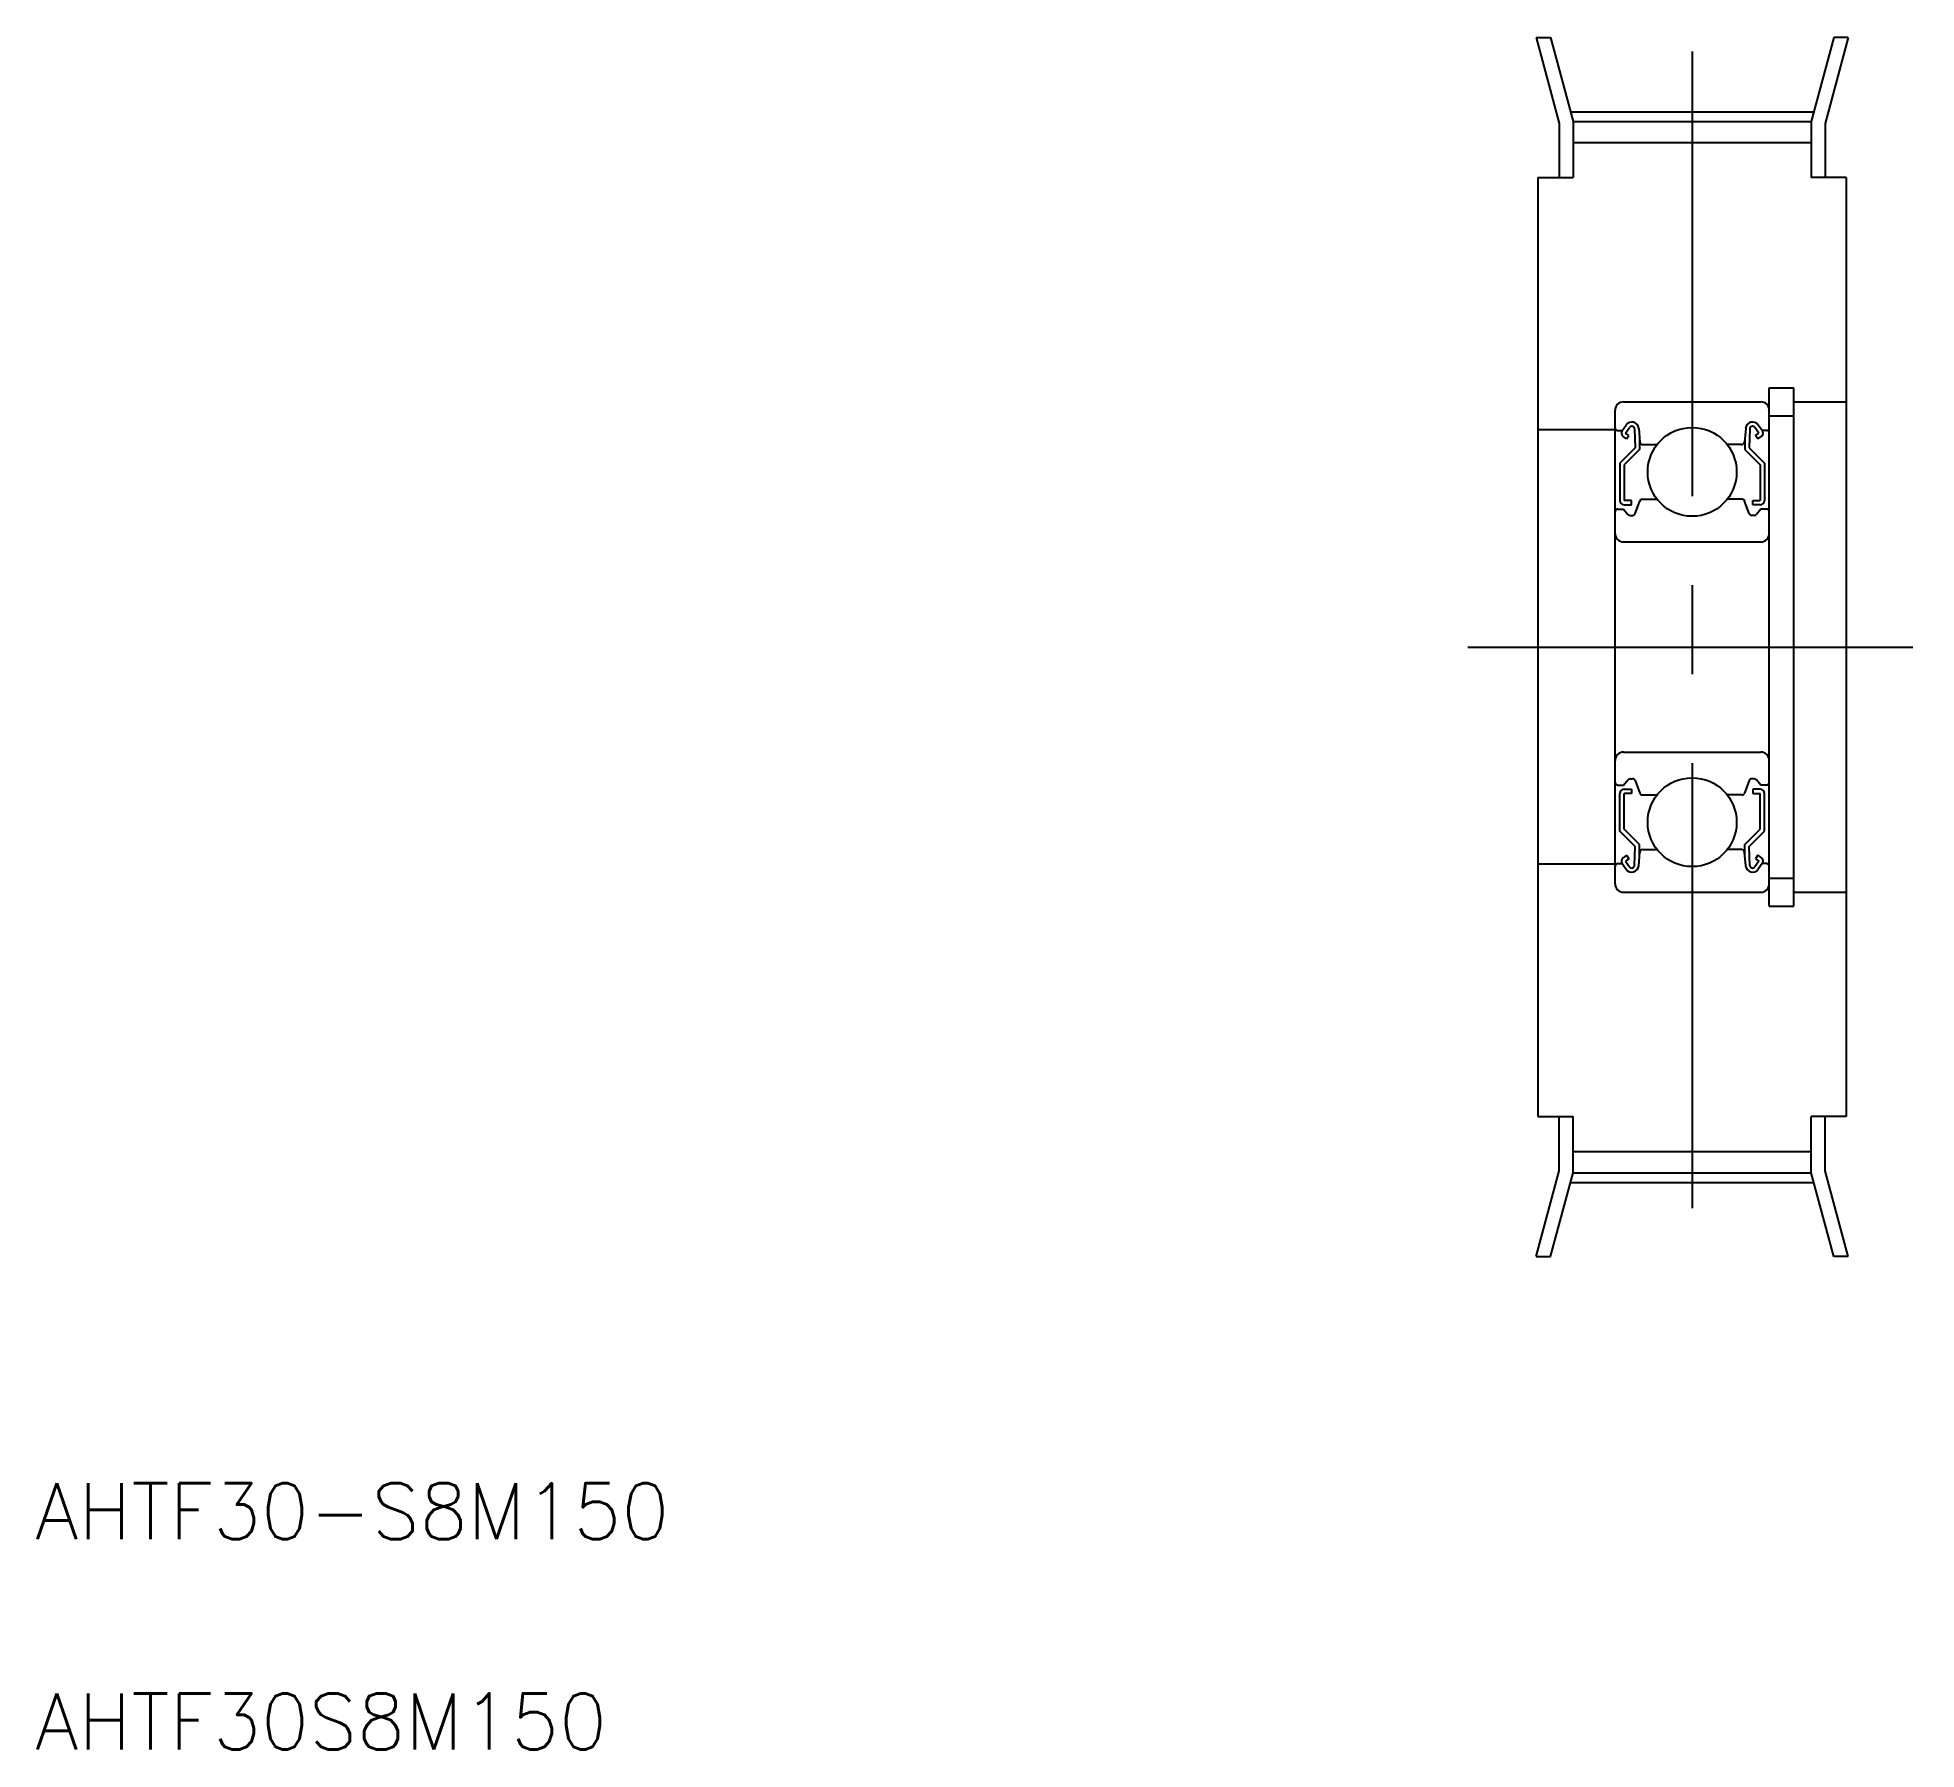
# Model space of a CAD drawing. Extents: x 10 to 144, y 10 to 132.
import ezdxf

# ---------------------------------------------------------------- set-up
doc = ezdxf.new("R2010")
doc.units = 0
doc.linetypes.add('CENTER', pattern=[50.8, 31.75, -6.35, 6.35, -6.35])
doc.layers.get('0').update_dxf_attribs({"linetype": 'CONTINUOUS'})
doc.layers.add('CENTER', color=1, linetype='CENTER')
doc.styles.get("Standard").update_dxf_attribs({"font": 'txt', "bigfont": 'BIGFONT'})

msp = doc.modelspace()

# ---------------------------------------------------------------- linework, layer by layer
at = {"color": 7, "linetype": 'CONTINUOUS'}
for p, q in [((117.09, 132.17), (118.73, 126.04)), ((117.09, 132.17), (118.13, 132.17)), ((118.13, 132.17), (119.73, 126.18)), ((138.34, 132.17), (136.73, 126.18)), ((139.37, 132.17), (137.73, 126.04)), ((139.37, 132.17), (138.34, 132.17)), ((118.73, 126.04), (118.73, 122.17)), ((119.73, 126.18), (119.73, 122.17)), ((119.73, 126.18), (136.73, 126.18)), ((123.98, 126.18), (123.98, 126.18)), ((128.23, 126.18), (128.23, 126.18)), ((136.73, 126.18), (136.73, 122.17)), ((137.73, 126.04), (137.73, 122.17)), ((119.73, 124.68), (136.73, 124.68)), ((117.23, 122.17), (117.23, 55.17)), ((117.23, 122.17), (119.73, 122.17)), ((139.23, 122.17), (136.73, 122.17)), ((139.23, 122.17), (139.23, 55.17)), ((123.33, 106.17), (133.13, 106.17)), ((133.73, 70.17), (133.73, 107.17)), ((133.73, 107.17), (135.48, 107.17)), ((135.48, 70.17), (135.48, 107.17)), ((135.48, 106.17), (139.23, 106.17)), ((122.73, 71.77), (122.73, 105.57)), ((133.73, 71.77), (133.73, 105.57)), ((133.73, 105.17), (135.48, 105.17)), ((122.73, 104.17), (117.23, 104.17)), ((122.93, 104.12), (123.23, 104.12)), ((123.23, 104.12), (123.51, 104.51)), ((123.55, 103.53), (123.31, 103.7)), ((123.48, 103.94), (123.76, 104.35)), ((123.72, 103.77), (123.48, 103.94)), ((123.55, 103.53), (123.72, 103.77)), ((124.12, 104.24), (124.17, 102.89)), ((124.42, 104.27), (124.5, 103.3)), ((124.47, 103.64), (124.47, 102.77)), ((132.05, 104.27), (131.96, 103.3)), ((131.99, 103.64), (131.99, 102.77)), ((132.34, 104.24), (132.29, 102.89)), ((132.99, 103.94), (132.7, 104.35)), ((132.74, 103.77), (132.99, 103.94)), ((132.91, 103.53), (132.74, 103.77)), ((132.91, 103.53), (133.16, 103.7)), ((133.23, 104.12), (132.95, 104.51)), ((133.53, 104.12), (133.23, 104.12)), ((124.17, 102.89), (123.07, 101.79)), ((124.47, 102.77), (123.37, 101.67)), ((124.7, 103.12), (125.73, 103.12)), ((131.76, 103.12), (130.74, 103.12)), ((131.99, 102.77), (133.09, 101.67)), ((132.29, 102.89), (133.39, 101.79)), ((123.07, 101.79), (123.07, 99.12)), ((123.37, 101.67), (123.37, 99.12)), ((133.09, 101.67), (133.09, 99.12)), ((133.39, 101.79), (133.39, 99.12)), ((124.68, 99.22), (125.73, 99.22)), ((131.79, 99.22), (130.74, 99.22)), ((122.93, 98.52), (123.33, 98.52)), ((123.33, 98.52), (123.65, 98.14)), ((123.89, 99.12), (123.37, 99.12)), ((123.37, 98.82), (123.89, 98.82)), ((123.8, 98.07), (123.98, 98.07)), ((123.89, 98.82), (123.89, 99.12)), ((124.17, 98.2), (124.49, 99.08)), ((132.3, 98.2), (131.97, 99.08)), ((132.66, 98.07), (132.49, 98.07)), ((132.57, 99.12), (133.09, 99.12)), ((132.57, 98.82), (132.57, 99.12)), ((133.09, 98.82), (132.57, 98.82)), ((133.13, 98.52), (132.81, 98.14)), ((133.53, 98.52), (133.13, 98.52)), ((123.33, 96.17), (133.13, 96.17)), ((122.73, 88.67), (122.73, 88.67)), ((123.33, 81.17), (133.13, 81.17)), ((122.73, 80.42), (122.73, 80.42)), ((123.33, 78.82), (123.65, 79.2)), ((123.8, 79.27), (123.98, 79.27)), ((124.17, 79.14), (124.49, 78.25)), ((132.3, 79.14), (131.97, 78.25)), ((132.66, 79.27), (132.49, 79.27)), ((133.13, 78.82), (132.81, 79.2)), ((122.93, 78.82), (123.33, 78.82)), ((123.07, 75.54), (123.07, 78.22)), ((123.37, 78.52), (123.89, 78.52)), ((123.37, 75.67), (123.37, 78.22)), ((123.89, 78.22), (123.37, 78.22)), ((123.89, 78.52), (123.89, 78.22)), ((124.68, 78.12), (125.73, 78.12)), ((131.79, 78.12), (130.74, 78.12)), ((132.57, 78.52), (132.57, 78.22)), ((133.09, 78.52), (132.57, 78.52)), ((132.57, 78.22), (133.09, 78.22)), ((133.09, 75.67), (133.09, 78.22)), ((133.53, 78.82), (133.13, 78.82)), ((133.39, 75.54), (133.39, 78.22)), ((124.17, 74.44), (123.07, 75.54)), ((124.47, 74.57), (123.37, 75.67)), ((131.99, 74.57), (133.09, 75.67)), ((132.29, 74.44), (133.39, 75.54)), ((123.55, 73.81), (123.31, 73.63)), ((123.55, 73.81), (123.72, 73.56)), ((124.12, 73.09), (124.17, 74.44)), ((124.42, 73.06), (124.5, 74.03)), ((124.47, 73.7), (124.47, 74.57)), ((124.7, 74.22), (125.73, 74.22)), ((131.76, 74.22), (130.74, 74.22)), ((132.05, 73.06), (131.96, 74.03)), ((131.99, 73.7), (131.99, 74.57)), ((132.34, 73.09), (132.29, 74.44)), ((132.91, 73.81), (132.74, 73.56)), ((132.91, 73.81), (133.16, 73.63)), ((122.73, 73.17), (117.23, 73.17)), ((122.93, 73.22), (123.23, 73.22)), ((123.23, 73.22), (123.51, 72.82)), ((123.72, 73.56), (123.48, 73.39)), ((123.48, 73.39), (123.76, 72.99)), ((132.99, 73.39), (132.7, 72.99)), ((132.74, 73.56), (132.99, 73.39)), ((133.23, 73.22), (132.95, 72.82)), ((133.53, 73.22), (133.23, 73.22)), ((123.33, 71.17), (133.13, 71.17)), ((133.73, 72.17), (135.48, 72.17)), ((135.48, 71.17), (139.23, 71.17)), ((133.73, 70.17), (135.48, 70.17)), ((117.23, 55.17), (119.73, 55.17)), ((118.73, 51.29), (118.73, 55.17)), ((119.73, 51.16), (119.73, 55.17)), ((136.73, 51.16), (136.73, 55.17)), ((139.23, 55.17), (136.73, 55.17)), ((137.73, 51.29), (137.73, 55.17)), ((119.73, 52.66), (136.73, 52.66)), ((117.09, 45.17), (118.73, 51.29)), ((118.13, 45.17), (119.73, 51.16)), ((119.73, 51.16), (136.73, 51.16)), ((138.34, 45.17), (136.73, 51.16)), ((139.37, 45.17), (137.73, 51.29)), ((117.09, 45.17), (118.13, 45.17)), ((139.37, 45.17), (138.34, 45.17))]:
    msp.add_line(p, q, dxfattribs=at)
for centre in [(128.23, 101.17), (128.23, 76.17)]:
    msp.add_circle(centre, 3.17, dxfattribs=at)
for centre, radius, start, end in [((123.33, 105.57), 0.6, 90, 180), ((133.13, 105.57), 0.6, 0, 90), ((123.92, 104.23), 0.5, 5.065, 144.9356), ((132.54, 104.23), 0.5, 35.0644, 174.935), ((122.93, 104.32), 0.2, 180, 270), ((123.48, 103.94), 0.3, 144.9356, 235.0377), ((123.92, 104.23), 0.2, 2.1312, 144.9367), ((124.7, 103.32), 0.2, 185.065, 270), ((131.76, 103.32), 0.2, 270, 354.935), ((132.54, 104.23), 0.2, 35.0633, 177.8688), ((132.99, 103.94), 0.3, 304.9623, 35.0644), ((133.53, 104.32), 0.2, 270, 0), ((124.68, 99.02), 0.2, 90, 159.9703), ((131.79, 99.02), 0.2, 20.0297, 90), ((122.93, 98.32), 0.2, 90, 180), ((123.37, 99.12), 0.3, 180, 270), ((123.8, 98.27), 0.2, 219.997, 270), ((123.98, 98.27), 0.2, 270, 339.9703), ((132.49, 98.27), 0.2, 200.0297, 270), ((132.66, 98.27), 0.2, 270, 320.003), ((133.09, 99.12), 0.3, 270, 0), ((133.53, 98.32), 0.2, 0, 90), ((123.33, 96.77), 0.6, 180, 270), ((133.13, 96.77), 0.6, 270, 0), ((123.33, 80.57), 0.6, 90, 180), ((133.13, 80.57), 0.6, 0, 90), ((123.8, 79.07), 0.2, 90, 140.003), ((123.98, 79.07), 0.2, 20.0297, 90), ((132.49, 79.07), 0.2, 90, 159.9703), ((132.66, 79.07), 0.2, 39.997, 90), ((122.93, 79.02), 0.2, 180, 270), ((123.37, 78.22), 0.3, 90, 180), ((124.68, 78.32), 0.2, 200.0297, 270), ((131.79, 78.32), 0.2, 270, 339.9703), ((133.09, 78.22), 0.3, 0, 90), ((133.53, 79.02), 0.2, 270, 0), ((124.7, 74.02), 0.2, 90, 174.935), ((131.76, 74.02), 0.2, 5.065, 90), ((122.93, 73.02), 0.2, 90, 180), ((123.48, 73.39), 0.3, 124.9623, 215.0644), ((123.92, 73.11), 0.5, 215.0644, 354.935), ((123.92, 73.1), 0.2, 215.0633, 357.8688), ((132.54, 73.11), 0.5, 185.065, 324.9356), ((132.54, 73.1), 0.2, 182.1312, 324.9367), ((132.99, 73.39), 0.3, 324.9356, 55.0377), ((133.53, 73.02), 0.2, 0, 90), ((123.33, 71.77), 0.6, 180, 270), ((133.13, 71.77), 0.6, 270, 0)]:
    msp.add_arc(centre, radius, start, end, dxfattribs=at)
at = {"layer": 'CENTER', "color": 1, "linetype": 'CENTER'}
for p, q in [((128.23, 131.18), (128.23, 46.16)), ((119.55, 126.86), (136.92, 126.86)), ((112.23, 88.67), (144.23, 88.67)), ((121.73, 88.67), (134.73, 88.67)), ((119.55, 50.47), (136.92, 50.47))]:
    msp.add_line(p, q, dxfattribs=at)

# ---------------------------------------------------------------- texts
at = {"color": 7, "linetype": 'CONTINUOUS'}
for s, p in [('AHTF30-S8M150', (10, 25)), ('AHTF30S8M150', (10, 10))]:
    msp.add_text(s, height=4, dxfattribs=at).set_placement(p)

doc.saveas('drawing.dxf')
